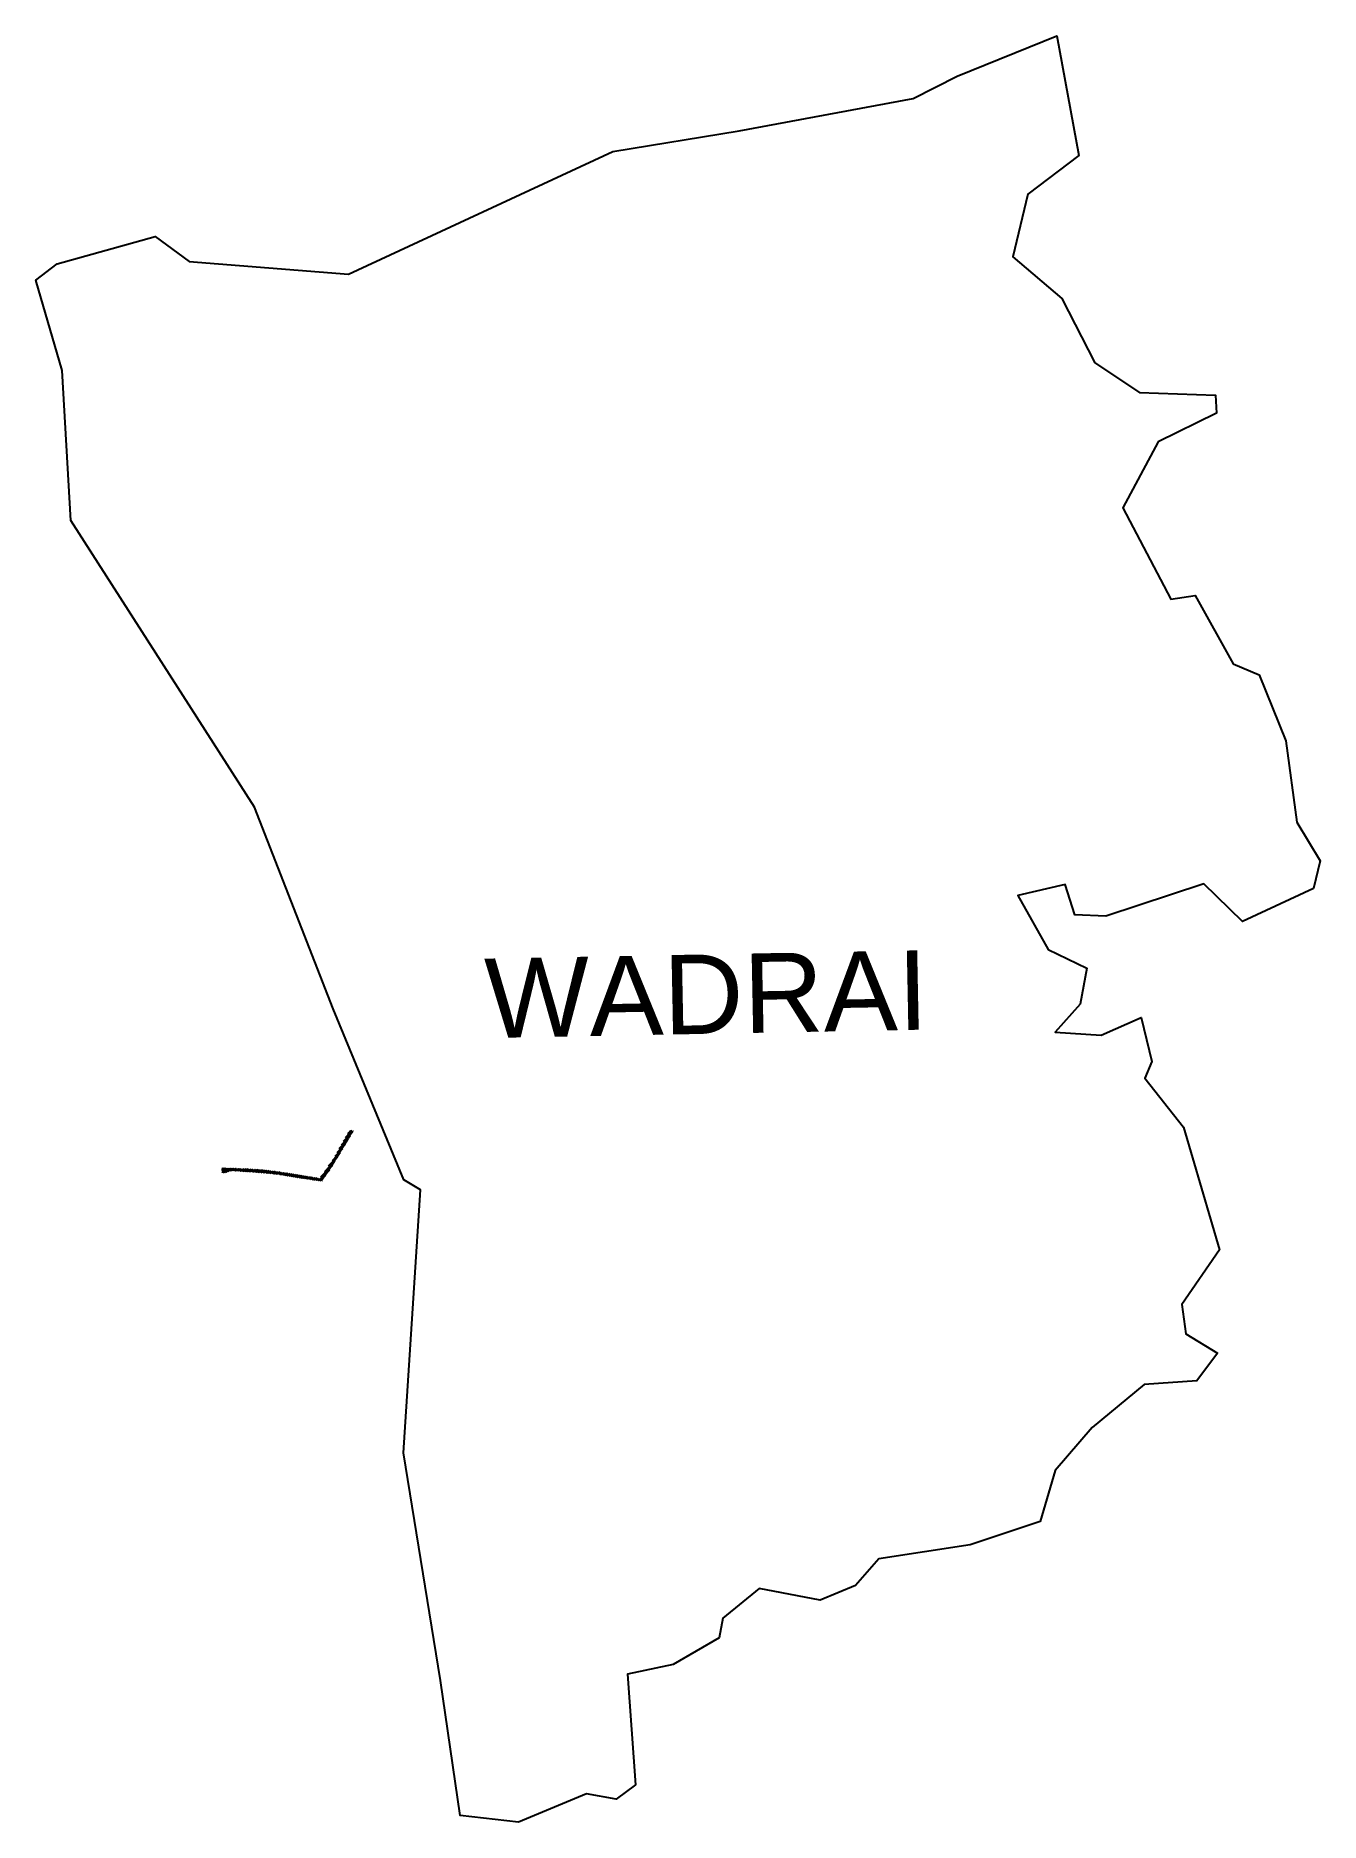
# Model space of a CAD drawing. Header units: metres. Extents: x 259555 to 261314, y 2175188 to 2177634.
import ezdxf

# ---------------------------------------------------------------- set-up
doc = ezdxf.new("R2010")
doc.units = ezdxf.units.M
for name, color, linetype in [('JETTY', 51, 'Continuous'), ('JETTY HATCH', 210, 'Continuous'), ('village', 3, 'Continuous'), ('VILLAGE NAME', 250, 'Continuous')]:
    doc.layers.add(name, color=color, linetype=linetype)
doc.styles.get("Standard").update_dxf_attribs({"font": 'simplex.shx'})

msp = doc.modelspace()

# ---------------------------------------------------------------- hatches: boundary and pattern name
at = {"layer": 'JETTY HATCH'}
h = msp.add_hatch(dxfattribs=at)
h.set_pattern_fill('ANSI37', color=256, scale=0.5)
h.paths.add_polyline_path([(259984.7, 2176135.5), (259989.7, 2176134.3), (259959.4, 2176084.3), (259948.7, 2176069), (259946.5, 2176065.8), (259915.2, 2176070.4), (259893.9, 2176074), (259871.4, 2176076.6), (259847.4, 2176078.4), (259835.6, 2176079.3), (259822.3, 2176080.3), (259815.8, 2176077.9), (259812, 2176077.1), (259810.4, 2176077.1), (259809.5, 2176083.8), (259816.8, 2176083.5), (259822.8, 2176083.5), (259864.5, 2176081), (259894.3, 2176077.4), (259899.2, 2176076.7), (259943.8, 2176069.4), (259962.8, 2176096.6)])

# ---------------------------------------------------------------- linework, layer by layer
at = {"layer": 'JETTY', "const_width": 0.1, "flags": 128}
msp.add_lwpolyline([(259984.7, 2176135.5), (259989.7, 2176134.3), (259959.4, 2176084.3), (259948.7, 2176069), (259946.5, 2176065.8), (259915.2, 2176070.4), (259893.9, 2176074), (259871.4, 2176076.6), (259847.4, 2176078.4), (259835.6, 2176079.3), (259822.3, 2176080.3), (259815.8, 2176077.9), (259812, 2176077.1), (259810.4, 2176077.1), (259809.5, 2176083.8), (259816.8, 2176083.5), (259822.8, 2176083.5), (259864.5, 2176081), (259894.3, 2176077.4), (259899.2, 2176076.7), (259943.8, 2176069.4), (259962.8, 2176096.6)], close=True, dxfattribs=at)
at = {"layer": 'village', "color": 3, "true_color": 0x00ff00}
msp.add_polyline3d([(261313.8, 2176504, 0), (261304.7, 2176466.3, 0), (261207.4, 2176421.3, 0), (261154.3, 2176472.9, 0), (261020.2, 2176428.3, 0), (260977.5, 2176430.2, 0), (260964.5, 2176471.6, 0), (260899.5, 2176456.8, 0), (260941, 2176382.9, 0), (260994.1, 2176357.4, 0), (260985, 2176308, 0), (260950.7, 2176269.6, 0), (261013.8, 2176265.5, 0), (261068.7, 2176289.8, 0), (261083.3, 2176229.4, 0), (261073.5, 2176206.7, 0), (261126.6, 2176139.5, 0), (261175.8, 2175971.7, 0), (261124.1, 2175896.8, 0), (261129.6, 2175856.6, 0), (261173.1, 2175830, 0), (261144.8, 2175792.3, 0), (261072.8, 2175787.1, 0), (261001.4, 2175728.3, 0), (260950.8, 2175669.5, 0), (260930.3, 2175599.4, 0), (260834.3, 2175567.4, 0), (260709.4, 2175548.4, 0), (260677.5, 2175511.8, 0), (260628.9, 2175492, 0), (260545.3, 2175507.8, 0), (260495.8, 2175467.4, 0), (260490.5, 2175440.2, 0), (260427.8, 2175403.9, 0), (260365, 2175390.7, 0), (260376.2, 2175239, 0), (260349.7, 2175219.3, 0), (260308.8, 2175226.8, 0), (260216, 2175187.7, 0), (260135.8, 2175197.1, 0), (260109.1, 2175381.8, 0), (260058.4, 2175693.7, 0), (260081.4, 2176053.6, 0), (260058.8, 2176067.3, 0), (259961.8, 2176301.5, 0), (259854.4, 2176577.5, 0), (259602.5, 2176970.3, 0), (259590.8, 2177175.5, 0), (259554.6, 2177299.5, 0), (259583.9, 2177321.6, 0), (259718, 2177359, 0), (259764.6, 2177325, 0), (259983.2, 2177307.4, 0), (260345.1, 2177475.5, 0), (260518.1, 2177503.6, 0), (260756.5, 2177547.9, 0), (260816.5, 2177578.7, 0), (260953.1, 2177634, 0), (260983.3, 2177470, 0), (260913.2, 2177417.1, 0), (260892.9, 2177331.3, 0), (260959.9, 2177274.4, 0), (261004.9, 2177186.2, 0), (261066.2, 2177145.6, 0), (261170.4, 2177141.8, 0), (261171.6, 2177117.3, 0), (261091.9, 2177078.1, 0), (261043.6, 2176987.7, 0), (261109.1, 2176862.4, 0), (261142.3, 2176867.3, 0), (261194.6, 2176774, 0), (261230.3, 2176758.8, 0), (261266.8, 2176668.3, 0), (261281.9, 2176557.1, 0)], close=True, dxfattribs=at)

# ---------------------------------------------------------------- texts
at = {"layer": 'VILLAGE NAME', "insert": (260168.3, 2176370.2), "char_height": 108.748, "attachment_point": 1, "rotation": 1.1028}
msp.add_mtext_dynamic_manual_height_columns('{\\fArial|b0|i0|c0|p34;WADRAI}', width=726.929, gutter_width=543.7, heights=[0], dxfattribs=at)

doc.saveas('drawing.dxf')
